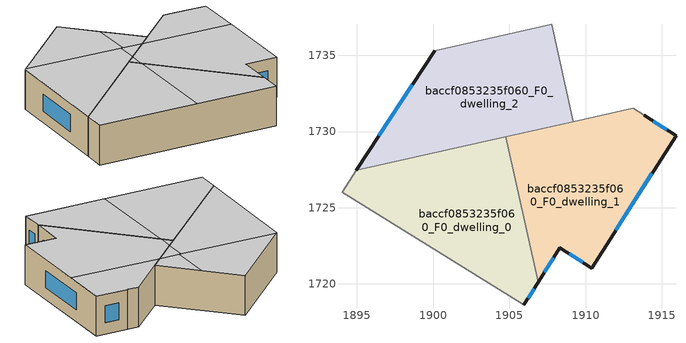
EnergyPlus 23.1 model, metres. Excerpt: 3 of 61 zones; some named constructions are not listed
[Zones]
baccf0853235f060_F0_dwelling_0
 floor ground (EU_floor_Construction): 1904.76,1729.66 1906.89,1720.12 1905.96,1718.66 1894.03,1726.03 1894.97,1727.47 z0
 wall outside (EU_wall_Construction): 1905.96,1718.66 1906.89,1720.12 z0:3
 wall adiabatic (EU_wall_Construction): 1894.97,1727.47 1894.03,1726.03 1905.96,1718.66 z0:3
 wall to baccf0853235f060_F0_dwelling_1 (EU_wall_Construction): 1906.89,1720.12 1904.76,1729.66 z0:3
 wall to baccf0853235f060_F0_dwelling_2 (EU_wall_Construction): 1904.76,1729.66 1894.97,1727.47 z0:3
 window (EU_Window_Construction): 1906.23,1719.07 1906.63,1719.7 z0.86:2.14
 ceiling to baccf0853235f060_F1_dwelling_0 (EU_floor_Construction): 1900.63,1721.95 1904.96,1728.76 1904.76,1729.66 1894.97,1727.47 1894.03,1726.03 z3
 ceiling to baccf0853235f060_F1_dwelling_1 (EU_floor_Construction): 1905.96,1718.66 1906.89,1720.12 1904.96,1728.76 1900.63,1721.95 z3
baccf0853235f060_F0_dwelling_1
 floor ground (EU_floor_Construction): 1915.93,1729.74 1910.41,1721.04 1908.32,1722.37 1906.89,1720.12 1904.76,1729.66 1913.11,1731.52 z0
 wall outside (EU_wall_Construction): 1906.89,1720.12 1908.32,1722.37 1910.41,1721.04 1915.93,1729.74 1913.84,1731.06 z0:3
 wall to baccf0853235f060_F0_dwelling_3 (EU_wall_Construction): 1913.84,1731.06 1913.11,1731.52 1909.21,1730.65 z0:3
 wall to baccf0853235f060_F0_dwelling_2 (EU_wall_Construction): 1909.21,1730.65 1904.76,1729.66 z0:3
 window (EU_Window_Construction): 1915.33,1730.11 1914.44,1730.68 / 1911.99,1723.53 1914.36,1727.25 / 1908.92,1721.99 1909.82,1721.42 / 1907.3,1720.76 1907.91,1721.73 z0.86:2.14
 ceiling to baccf0853235f060_F1_dwelling_1 (EU_floor_Construction): 1910.41,1721.04 1913.95,1726.61 1908.01,1730.38 1905.66,1729.86 1904.96,1728.76 1906.89,1720.12 1908.32,1722.37 z3
 ceiling to baccf0853235f060_F1_dwelling_3 (EU_floor_Construction): 1913.95,1726.61 1915.93,1729.74 1913.11,1731.52 1908.01,1730.38 z3
 ceiling to baccf0853235f060_F1_dwelling_0 (EU_floor_Construction): 1904.96,1728.76 1905.66,1729.86 1904.76,1729.66 z3
baccf0853235f060_F0_dwelling_2
 floor ground (EU_floor_Construction): 1907.78,1737.02 1909.21,1730.65 1894.97,1727.47 1900.1,1735.3 z0
 wall outside (EU_wall_Construction): 1900.1,1735.3 1894.97,1727.47 z0:3
 wall to baccf0853235f060_F0_dwelling_3 (EU_wall_Construction): 1909.21,1730.65 1907.78,1737.02 z0:3
 wall to baccf0853235f060_F0_dwelling_4 (EU_wall_Construction): 1907.78,1737.02 1900.1,1735.3 z0:3
 window (EU_Window_Construction): 1898.64,1733.07 1896.44,1729.71 z0.86:2.14
 ceiling adiabatic (EU_roof_Construction): 1906.7,1731.22 1908.46,1733.99 1907.78,1737.02 1900.22,1735.33 z3
 ceiling to baccf0853235f060_F1_dwelling_0 (EU_floor_Construction): 1905.66,1729.86 1906.57,1731.3 1900.22,1735.33 1900.1,1735.3 1894.97,1727.47 z3
 ceiling to baccf0853235f060_F1_dwelling_1 (EU_floor_Construction): 1908.01,1730.38 1906.57,1731.3 1905.66,1729.86 z3
 ceiling to baccf0853235f060_F1_dwelling_3 (EU_floor_Construction): 1909.21,1730.65 1908.46,1733.99 1906.7,1731.22 1908.01,1730.38 z3
[HVACTEMPLATE:THERMOSTAT] Constant Heating Setpoint=20; Constant Cooling Setpoint=50
EU_HeatOnly_baccf0853235f060_F7_dwelling_3; EU_HeatOnly_baccf0853235f060_F7_dwelling_4; EU_HeatOnly_baccf0853235f060_F7_dwelling_5; EU_HeatOnly_baccf0853235f060_F8_dwelling_0; EU_HeatOnly_baccf0853235f060_F8_dwelling_1; EU_HeatOnly_baccf0853235f060_F8_dwelling_2; EU_HeatOnly_baccf0853235f060_F8_dwelling_3; EU_HeatOnly_baccf0853235f060_F8_dwelling_4; EU_HeatOnly_baccf0853235f060_F8_dwelling_5; EU_HeatOnly_baccf0853235f060_F9_dwelling_0; EU_HeatOnly_baccf0853235f060_F9_dwelling_1; EU_HeatOnly_baccf0853235f060_F9_dwelling_2; EU_HeatOnly_baccf0853235f060_F9_dwelling_3; EU_HeatOnly_baccf0853235f060_F9_dwelling_4; EU_HeatOnly_baccf0853235f060_F9_dwelling_5
[SCHEDULE:FILE] Column Number=1; Rows to Skip at Top=0; Number of Hours of Data=8760; Column Separator=Comma; Interpolate to Timestep=No; Minutes per Item=60; Adjust Schedule for Daylight Savings=Yes
Name | File
EU_Step8_GainSchedule_baccf0853235f060_F3_dwelling_3_f000 | ../../schedules/baccf0853235f060/baccf0853235f060_F3_dwelling_3_f000_gain.csv
EU_Step8_GainSchedule_baccf0853235f060_F3_dwelling_4_f000 | ../../schedules/baccf0853235f060/baccf0853235f060_F3_dwelling_4_f000_gain.csv
EU_Step8_GainSchedule_baccf0853235f060_F3_dwelling_5_f000 | ../../schedules/baccf0853235f060/baccf0853235f060_F3_dwelling_5_f000_gain.csv
EU_Step8_GainSchedule_baccf0853235f060_F4_dwelling_0_f000 | ../../schedules/baccf0853235f060/baccf0853235f060_F4_dwelling_0_f000_gain.csv
EU_Step8_GainSchedule_baccf0853235f060_F4_dwelling_1_f000 | ../../schedules/baccf0853235f060/baccf0853235f060_F4_dwelling_1_f000_gain.csv
EU_Step8_GainSchedule_baccf0853235f060_F4_dwelling_2_f000 | ../../schedules/baccf0853235f060/baccf0853235f060_F4_dwelling_2_f000_gain.csv
EU_Step8_GainSchedule_baccf0853235f060_F4_dwelling_3_f000 | ../../schedules/baccf0853235f060/baccf0853235f060_F4_dwelling_3_f000_gain.csv
EU_Step8_GainSchedule_baccf0853235f060_F4_dwelling_4_f000 | ../../schedules/baccf0853235f060/baccf0853235f060_F4_dwelling_4_f000_gain.csv
EU_Step8_GainSchedule_baccf0853235f060_F4_dwelling_5_f000 | ../../schedules/baccf0853235f060/baccf0853235f060_F4_dwelling_5_f000_gain.csv
